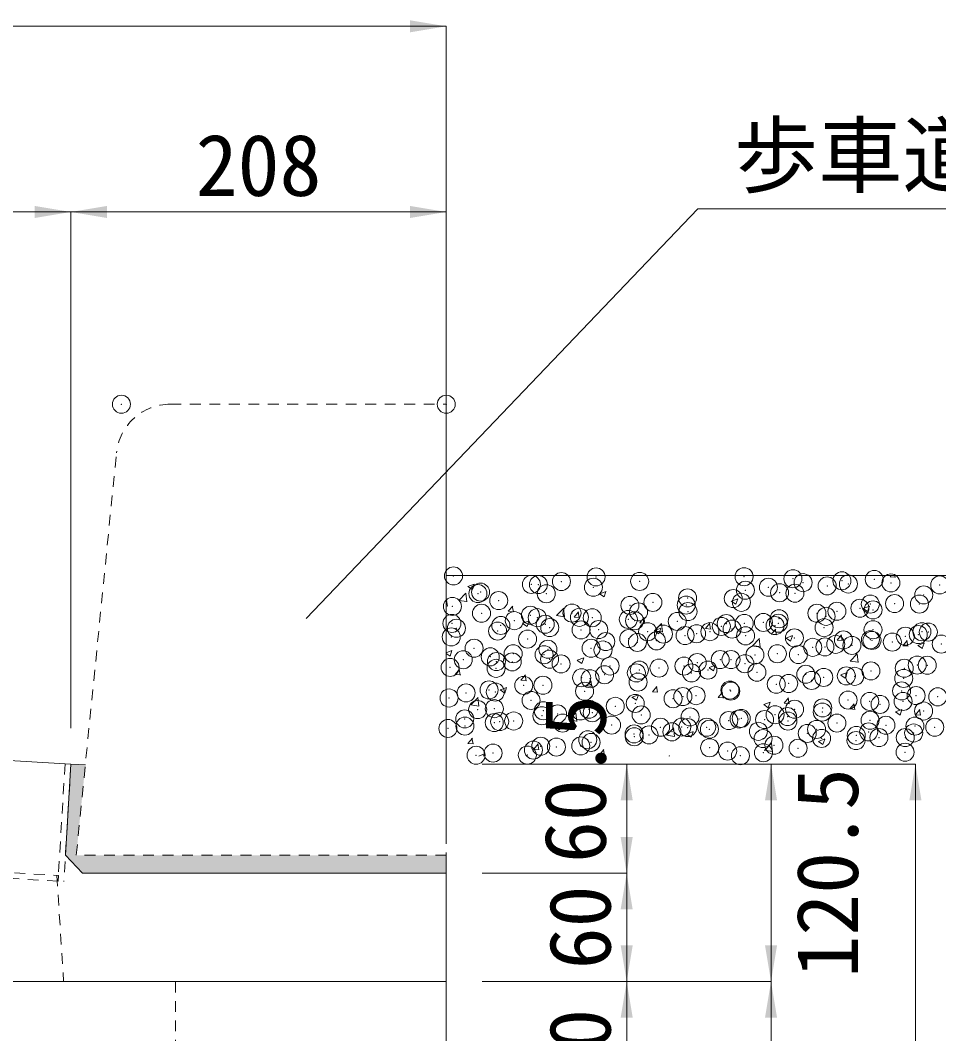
# Model space of a CAD drawing. Units: millimetres at full size, sheet at 1:20. Extents: x 77366 to 95666, y -7115 to 5664.
# Drawn here: x 93800 to 94309, y 3997 to 4558 of the extents above; entities that cross this region are included whole.
import ezdxf
from ezdxf.enums import TextEntityAlignment as Align

# ---------------------------------------------------------------- set-up
doc = ezdxf.new("R2010")
doc.units = ezdxf.units.MM
doc.header["$LTSCALE"] = 20
doc.header["$PDMODE"] = 32
doc.header["$PDSIZE"] = 10
doc.linetypes.add('USER1', pattern=[0.54, 0.3, -0.24])
for name, color, linetype, lineweight in [('モルタル', 7, 'Continuous', 13), ('受枠', 3, 'USER1', 9), ('基礎', 7, 'Continuous', 5), ('寸法線', 7, 'Continuous', 13), ('引出線', 4, 'Continuous', 13), ('本体', 2, 'Continuous', 20), ('補助線', 8, 'Continuous', 13)]:
    doc.layers.add(name, color=color, linetype=linetype, lineweight=lineweight)
doc.styles.add('ＭＳ ゴシック', font='')
doc.styles.get('ＭＳ ゴシック').set_extended_font_data('MS Gothic')

# ---------------------------------------------------------------- blocks, each defined once
blk = doc.blocks.new('filled_arrow')
at = {"color": 0, "linetype": 'Continuous', "lineweight": -2}
blk.add_solid([(7.5, 1.25), (0, 0), (7.5, -1.25)], dxfattribs=at)

msp = doc.modelspace()

# ---------------------------------------------------------------- hatches: boundary and pattern name
at = {"layer": 'モルタル'}
msp.add_hatch(color=256, dxfattribs=at).paths.add_polyline_path([(94036.48, 4085.62), (94036.49, 4095.62), (93831.48, 4095.62), (93836.49, 4145.64), (93828.48, 4146.12), (93825.48, 4095.6), (93834.88, 4085.62)])

# ---------------------------------------------------------------- linework, layer by layer
msp.add_line((94036.48, 4085.62), (94036.49, 4095.62), dxfattribs=at)
at = {"layer": '受枠'}
for p, q in [((93825.29, 4146.29), (93821.58, 4084.4)), ((93828.48, 4146.1), (93824.58, 4081.02)), ((93452.24, 4106.56), (93821.58, 4084.4)), ((93448.86, 4103.56), (93824.58, 4081.02))]:
    msp.add_line(p, q, dxfattribs=at)
at = {"layer": '基礎', "color": 3, "lineweight": 13}
msp.add_line((94036.48, 4250.62), (94528.04, 4250.62), dxfattribs=at)
at = {"layer": '基礎'}
for p, q in [((94282.44, 4249.93), (94283.02, 4250.62)), ((94282.44, 4249.93), (94285.47, 4249.66)), ((94285.26, 4249.62), (94285.07, 4250.62)), ((94048.45, 4244.54), (94050.97, 4242.83)), ((94048.46, 4244.58), (94052.02, 4245.94)), ((94050.97, 4242.84), (94052, 4245.91)), ((94121.47, 4240.51), (94125.03, 4241.87)), ((94123.98, 4238.77), (94125.01, 4241.84)), ((94036.48, 4236.49), (94036.88, 4236.95)), ((94037.25, 4233.72), (94036.66, 4236.91)), ((94043.38, 4236.89), (94047.9, 4236.19)), ((94043.41, 4236.82), (94047.37, 4240.94)), ((94047.88, 4236.11), (94047.32, 4240.93)), ((94121.45, 4240.47), (94123.98, 4238.77)), ((94194.46, 4236.4), (94196.99, 4234.7)), ((94194.48, 4236.44), (94198.03, 4237.8)), ((94196.98, 4234.7), (94198.01, 4237.77)), ((94036.48, 4233.85), (94037.46, 4233.76)), ((94070.86, 4230.85), (94073.31, 4233.76)), ((94070.86, 4230.84), (94073.9, 4230.58)), ((94073.68, 4230.54), (94073.1, 4233.72)), ((94097.63, 4228.41), (94101.59, 4232.53)), ((94102.1, 4227.7), (94101.54, 4232.53)), ((94107.3, 4227.66), (94109.75, 4230.58)), ((94110.12, 4227.35), (94109.53, 4230.53)), ((94267.47, 4232.33), (94269.99, 4230.63)), ((94267.48, 4232.37), (94271.04, 4233.74)), ((94269.99, 4230.63), (94271.02, 4233.7)), ((94078.79, 4224.12), (94082.34, 4225.49)), ((94081.3, 4222.38), (94082.33, 4225.45)), ((94097.59, 4228.48), (94102.11, 4227.78)), ((94107.3, 4227.65), (94110.34, 4227.39)), ((94143.74, 4224.47), (94146.19, 4227.39)), ((94143.74, 4224.47), (94146.77, 4224.2)), ((94146.56, 4224.16), (94145.97, 4227.35)), ((94078.77, 4224.09), (94081.3, 4222.38)), ((94151.78, 4220.02), (94154.3, 4218.31)), ((94151.79, 4220.05), (94155.35, 4221.42)), ((94151.81, 4220.08), (94156.33, 4219.37)), ((94151.85, 4220), (94155.8, 4224.12)), ((94154.3, 4218.31), (94155.33, 4221.38)), ((94156.31, 4219.29), (94155.75, 4224.12)), ((94180.17, 4221.28), (94182.62, 4224.2)), ((94180.17, 4221.28), (94183.21, 4221.01)), ((94182.99, 4220.97), (94182.41, 4224.16)), ((94216.61, 4218.09), (94219.06, 4221.01)), ((94219.43, 4217.79), (94218.84, 4220.97)), ((94206.06, 4211.59), (94210.02, 4215.71)), ((94210.53, 4210.88), (94209.97, 4215.71)), ((94216.61, 4218.09), (94219.65, 4217.83)), ((94224.78, 4215.95), (94227.31, 4214.24)), ((94224.8, 4215.99), (94228.36, 4217.35)), ((94227.31, 4214.25), (94228.34, 4217.32)), ((94253.05, 4214.91), (94255.5, 4217.83)), ((94253.05, 4214.9), (94256.08, 4214.64)), ((94255.87, 4214.6), (94255.28, 4217.78)), ((94289.49, 4211.72), (94291.93, 4214.64)), ((94292.3, 4211.41), (94291.72, 4214.59)), ((94297.81, 4211.92), (94301.36, 4213.28)), ((94300.31, 4210.18), (94301.34, 4213.25)), ((94036.48, 4207.88), (94039.66, 4209.1)), ((94038.61, 4206), (94039.64, 4209.07)), ((94206.03, 4211.67), (94210.54, 4210.97)), ((94289.49, 4211.72), (94292.52, 4211.45)), ((94297.79, 4211.88), (94300.32, 4210.18)), ((94036.48, 4207.43), (94038.61, 4206)), ((94109.09, 4203.63), (94111.62, 4201.93)), ((94109.11, 4203.67), (94112.67, 4205.04)), ((94111.62, 4201.93), (94112.65, 4205)), ((94260.24, 4203.26), (94264.76, 4202.56)), ((94260.28, 4203.18), (94264.23, 4207.31)), ((94264.75, 4202.48), (94264.18, 4207.3)), ((94041.48, 4195.82), (94043.92, 4198.74)), ((94044.29, 4195.51), (94043.71, 4198.7)), ((94182.1, 4199.56), (94184.63, 4197.86)), ((94182.12, 4199.6), (94184.77, 4200.62)), ((94184.62, 4197.86), (94185.55, 4200.62)), ((94184.77, 4200.62), (94185.67, 4200.97)), ((94185.55, 4200.62), (94185.65, 4200.93)), ((94255.12, 4195.53), (94258.68, 4196.9)), ((94257.63, 4193.79), (94258.66, 4196.86)), ((94041.48, 4195.82), (94044.51, 4195.55)), ((94077.91, 4192.63), (94080.36, 4195.55)), ((94077.91, 4192.63), (94080.95, 4192.37)), ((94080.73, 4192.33), (94080.14, 4195.51)), ((94114.35, 4189.45), (94116.8, 4192.37)), ((94117.17, 4189.14), (94116.58, 4192.32)), ((94255.11, 4195.5), (94257.63, 4193.79)), ((94066.41, 4187.25), (94068.94, 4185.54)), ((94066.43, 4187.29), (94069.98, 4188.65)), ((94068.93, 4185.54), (94069.96, 4188.61)), ((94114.35, 4189.44), (94117.39, 4189.18)), ((94150.79, 4186.26), (94153.24, 4189.18)), ((94150.79, 4186.26), (94153.82, 4185.99)), ((94153.61, 4185.95), (94153.02, 4189.13)), ((94187.22, 4183.07), (94189.67, 4185.99)), ((94190.04, 4182.76), (94189.45, 4185.95)), ((94050.15, 4178.92), (94054.11, 4183.05)), ((94054.62, 4178.22), (94054.06, 4183.04)), ((94139.42, 4183.18), (94141.94, 4181.48)), ((94139.43, 4183.22), (94142.99, 4184.58)), ((94141.94, 4181.48), (94142.97, 4184.55)), ((94187.22, 4183.07), (94190.26, 4182.8)), ((94212.44, 4179.15), (94216, 4180.51)), ((94214.95, 4177.41), (94215.98, 4180.48)), ((94223.66, 4179.88), (94226.11, 4182.8)), ((94223.66, 4179.88), (94226.7, 4179.61)), ((94226.48, 4179.57), (94225.89, 4182.76)), ((94260.1, 4176.7), (94262.55, 4179.61)), ((94262.92, 4176.39), (94262.33, 4179.57)), ((94050.11, 4179), (94054.63, 4178.3)), ((94104.36, 4170.51), (94108.32, 4174.64)), ((94108.83, 4169.81), (94108.27, 4174.63)), ((94212.42, 4179.11), (94214.95, 4177.41)), ((94260.1, 4176.69), (94263.13, 4176.43)), ((94285.43, 4175.04), (94287.96, 4173.34)), ((94285.45, 4175.08), (94289, 4176.45)), ((94287.95, 4173.34), (94288.98, 4176.41)), ((94296.53, 4173.51), (94298.98, 4176.43)), ((94299.35, 4173.2), (94298.77, 4176.38)), ((94096.75, 4166.83), (94100.31, 4168.2)), ((94099.26, 4165.09), (94100.29, 4168.16)), ((94104.33, 4170.59), (94108.85, 4169.89)), ((94296.53, 4173.5), (94299.57, 4173.24)), ((94096.73, 4166.79), (94099.26, 4165.09)), ((94158.58, 4162.11), (94162.54, 4166.23)), ((94163.05, 4161.4), (94162.49, 4166.22)), ((94169.74, 4162.73), (94172.27, 4161.02)), ((94169.76, 4162.76), (94173.31, 4164.13)), ((94172.26, 4161.02), (94173.29, 4164.09)), ((94048.52, 4157.61), (94050.97, 4160.53)), ((94048.52, 4157.61), (94051.56, 4157.34)), ((94051.34, 4157.3), (94050.76, 4160.49)), ((94084.96, 4154.42), (94087.41, 4157.34)), ((94087.78, 4154.11), (94087.19, 4157.3)), ((94158.54, 4162.18), (94163.06, 4161.48)), ((94212.8, 4153.7), (94216.75, 4157.82)), ((94217.27, 4152.99), (94216.7, 4157.81)), ((94242.75, 4158.66), (94245.27, 4156.95)), ((94242.76, 4158.7), (94246.32, 4160.06)), ((94245.27, 4156.95), (94246.3, 4160.02)), ((94054.52, 4150.62), (94057.62, 4151.81)), ((94057.22, 4150.62), (94057.6, 4151.78)), ((94084.96, 4154.42), (94088, 4154.15)), ((94121.4, 4151.24), (94123.85, 4154.15)), ((94124.22, 4150.93), (94123.63, 4154.11)), ((94212.76, 4153.77), (94217.28, 4153.07)), ((94121.4, 4151.23), (94124.43, 4150.97)), ((94159.99, 4150.62), (94160.28, 4150.97)), ((94160.12, 4150.62), (94160.07, 4150.92))]:
    msp.add_line(p, q, dxfattribs=at)
for p in [(94040.51, 4250.43), (94119.54, 4249.87), (94201.52, 4250.01), (94228.63, 4248.86), (94255.75, 4247.72), (94273.66, 4248.52), (94083.67, 4245.75), (94087.59, 4245.67), (94100.31, 4247.34), (94118.02, 4244.15), (94143.68, 4247.4), (94202.3, 4242.49), (94215.02, 4244.17), (94234.26, 4246.7), (94247.58, 4244.94), (94259.33, 4245.96), (94282.87, 4246.57), (94309.99, 4245.43), (94054.05, 4240.67), (94055.51, 4241.44), (94065.56, 4236.77), (94091.94, 4240.58), (94170.22, 4238.27), (94195.53, 4237.88), (94221.19, 4241.13), (94229.7, 4240.87), (94301.13, 4239.89), (94039.9, 4233.51), (94138.26, 4234.06), (94150.98, 4235.73), (94169.45, 4234.3), (94170.45, 4230.7), (94200.08, 4235.79), (94252.98, 4230.89), (94265.7, 4232.56), (94271.5, 4234.8), (94273.04, 4231.61), (94284.94, 4235.09), (94298.7, 4234.86), (94056.03, 4229.78), (94074.22, 4225.63), (94083.15, 4228.63), (94086.94, 4227.3), (94106.18, 4229.84), (94110.27, 4227.49), (94117.4, 4227.24), (94137.39, 4226.34), (94140.83, 4225.62), (94143.06, 4230.49), (94164.51, 4225.2), (94220.9, 4226.66), (94241.88, 4229.72), (94246.96, 4228.03), (94039.63, 4224.1), (94042.14, 4221.41), (94064.94, 4219.86), (94066.74, 4222.96), (94091.32, 4223.66), (94093.86, 4221.81), (94111.2, 4220.53), (94120.98, 4220.66), (94148.1, 4219.52), (94182.62, 4219.55), (94188.94, 4222.46), (94191.62, 4224.05), (94194.91, 4220.97), (94201.66, 4224.13), (94212.25, 4224.63), (94218.74, 4222.91), (94220.57, 4224.22), (94245.86, 4221.76), (94272.98, 4220.61), (94300.1, 4219.47), (94039.28, 4216.6), (94081.57, 4215.44), (94124.9, 4214.02), (94137.62, 4215.7), (94153, 4214.46), (94156.86, 4218.23), (94168.83, 4217.39), (94175.22, 4218.37), (94202.34, 4217.23), (94229.45, 4216.08), (94256.57, 4214.94), (94271.57, 4215.06), (94272.42, 4214.69), (94283.69, 4213.79), (94290.9, 4217.02), (94298.08, 4217.95), (94303.65, 4219.28), (94051.95, 4210.36), (94092.82, 4209.8), (94116.79, 4210.33), (94123.37, 4209.38), (94142.45, 4213.58), (94239.61, 4210.85), (94246.34, 4211.12), (94252.33, 4212.52), (94261.28, 4211.94), (94310.81, 4212.64), (94045.93, 4203.96), (94060.86, 4205.59), (94064.32, 4202.94), (94073.05, 4202.81), (94073.58, 4207.27), (94090.7, 4206.75), (94093.75, 4204.29), (94188.29, 4204.09), (94194.3, 4204.06), (94207.53, 4206.63), (94219.96, 4207.31), (94231.65, 4206.85), (94038.66, 4199.69), (94064.12, 4199.21), (94100.16, 4201.67), (94127.28, 4200.52), (94143.49, 4198.2), (94154.4, 4199.37), (94168.21, 4200.48), (94175.58, 4202.42), (94181.52, 4198.23), (94202.03, 4201.77), (94208.64, 4197.08), (94271.81, 4197.78), (94290.29, 4199.24), (94297.46, 4201.04), (94303.01, 4200.92), (94111.54, 4193.99), (94116.17, 4193.42), (94124.25, 4195.66), (94141.83, 4196.67), (94142.77, 4191.6), (94172.4, 4196.68), (94235.75, 4195.94), (94238.97, 4192.49), (94245.72, 4194.21), (94258.21, 4195.02), (94262.87, 4194.79), (94289.99, 4193.65), (94060.21, 4187.23), (94063.7, 4186.03), (94079.45, 4189.76), (94090.09, 4189.84), (94113.15, 4186.51), (94193.68, 4187.15), (94194.17, 4186.59), (94219.34, 4190.4), (94226.25, 4190.81), (94288.81, 4186.71), (94038.04, 4182.78), (94047.5, 4185.56), (94083.52, 4181.43), (94162.21, 4182.38), (94167.6, 4183.57), (94174.93, 4184.06), (94259.18, 4181.63), (94271.19, 4180.87), (94289.64, 4180.88), (94296.85, 4184.12), (94308.88, 4183.42), (94053.9, 4176.34), (94063.15, 4176.85), (94090.27, 4175.71), (94110.89, 4175.63), (94115.55, 4176.51), (94117.39, 4174.56), (94130.13, 4178.16), (94141.21, 4179.76), (94229.55, 4176.54), (94244.84, 4174.99), (94245.11, 4177.3), (94276.93, 4179.21), (94300.98, 4175.56), (94046.75, 4171.18), (94063.08, 4169.12), (94066.09, 4169.73), (94073.86, 4170.03), (94089.47, 4172.93), (94098.17, 4173.95), (94100.98, 4168.88), (94144.51, 4173.42), (94171.63, 4172.27), (94193.06, 4170.23), (94198.74, 4171.12), (94199.93, 4171.46), (94212.89, 4170.78), (94218.72, 4173.49), (94225.6, 4172.45), (94225.86, 4169.98), (94252.98, 4168.83), (94271.35, 4170.47), (94037.42, 4165.87), (94046.85, 4167.2), (94128.1, 4167.74), (94155.22, 4166.59), (94161.56, 4164.02), (94166.98, 4166.66), (94170.3, 4166.37), (94180.8, 4166.55), (94182.34, 4165.45), (94209.45, 4164.3), (94241.73, 4165.39), (94270.57, 4163.96), (94280.1, 4167.69), (94295.52, 4163.38), (94296.23, 4167.21), (94307.22, 4166.54), (94114.93, 4159.6), (94116.76, 4158.12), (94140.59, 4162.85), (94140.68, 4161.29), (94148.85, 4162.35), (94212.1, 4160.3), (94236.57, 4163.15), (94244.49, 4160.38), (94263.56, 4159.17), (94263.69, 4162.01), (94276.28, 4160.85), (94290.81, 4160.86), (94062.47, 4152.21), (94084.81, 4153.92), (94088.85, 4156.02), (94097.53, 4155.59), (94111.05, 4156.2), (94182.48, 4155.22), (94192.44, 4153.32), (94212.24, 4152.42), (94218.1, 4156.58), (94231.48, 4154.95), (94290.75, 4152.7), (94053.05, 4151.03), (94081.43, 4151.12), (94199.52, 4150.74)]:
    msp.add_point(p, dxfattribs=at)
at = {"layer": '寸法線'}
for p, q in [((93336.48, 4555.09), (94036.48, 4555.09)), ((94036.48, 4105.62), (94036.48, 4555.09)), ((93336.48, 4452.16), (93828.48, 4452.16)), ((93828.48, 4166.12), (93828.48, 4452.16)), ((93828.48, 4452.16), (94036.48, 4452.16)), ((93828.48, 4166.12), (93828.48, 4452.16)), ((94036.48, 4105.62), (94036.48, 4452.16)), ((94056.48, 4146.1), (94216.48, 4146.1)), ((94056.49, 4146.12), (94136.48, 4146.12)), ((94056.49, 4146.1), (94296.48, 4146.1)), ((94136.48, 4085.62), (94136.48, 4146.12)), ((94216.48, 4025.62), (94216.48, 4146.1)), ((94296.48, 4146.1), (94296.48, 2995.62)), ((94056.48, 4085.62), (94136.48, 4085.62)), ((94056.48, 4085.62), (94136.48, 4085.62)), ((94136.48, 4025.62), (94136.48, 4085.62)), ((94056.48, 4025.62), (94216.48, 4025.62)), ((94056.48, 4025.62), (94216.48, 4025.62)), ((94056.48, 4025.62), (94136.48, 4025.62)), ((94056.48, 4025.62), (94136.48, 4025.62)), ((94136.48, 4025.62), (94136.48, 3925.62)), ((94216.48, 2995.62), (94216.48, 4025.62))]:
    msp.add_line(p, q, dxfattribs=at)
at = {"layer": '引出線'}
msp.add_lwpolyline([(93958.96, 4226.86), (94175.98, 4453.83), (94605.69, 4453.83)], dxfattribs=at)
at = {"layer": '本体', "linetype": 'USER1'}
msp.add_line((93831.48, 4095.62), (93853.78, 4318.61), dxfattribs=at)
at = {"layer": '本体'}
for p, q in [((93336.48, 4175.62), (93828.48, 4146.12)), ((93828.48, 4146.12), (93825.48, 4095.6)), ((93828.48, 4146.12), (93836.53, 4145.64)), ((93825.48, 4095.6), (93834.88, 4085.62)), ((93834.88, 4085.62), (94036.48, 4085.62)), ((94036.48, 4025.62), (94036.48, 4085.62)), ((93336.48, 4025.62), (94036.48, 4025.62)), ((94036.48, 4025.62), (93976.48, 4025.62)), ((94036.48, 4025.62), (93976.48, 4025.62)), ((94036.48, 4025.62), (94036.48, 3925.62))]:
    msp.add_line(p, q, dxfattribs=at)
at = {"layer": '本体', "linetype": 'USER1', "lineweight": 9}
for p, q in [((93820.72, 4084.46), (93824.45, 4025.62)), ((93886.48, 4025.62), (93886.48, 2995.62))]:
    msp.add_line(p, q, dxfattribs=at)
at = {"layer": '本体', "linetype": 'USER1'}
msp.add_lwpolyline([(93883.63, 4345.62), (94036.49, 4345.62), (94036.49, 4095.62), (93831.48, 4095.62)], dxfattribs=at)
msp.add_arc((93883.63, 4315.62), 30, 90, 174.2893, dxfattribs=at)
at = {"layer": '補助線', "linetype": 'USER1', "lineweight": 9}
msp.add_line((93821.58, 4084.4), (93821.39, 4081.21), dxfattribs=at)
at = {"layer": '補助線'}
for p in [(93856.49, 4345.62), (94036.49, 4345.62)]:
    msp.add_point(p, dxfattribs=at)

# ---------------------------------------------------------------- block references
at = {"layer": '寸法線', "xscale": 2.67, "yscale": 2.67}
for p, rotation in [((94036.48, 4555.09), 180), ((93828.48, 4452.16), 180), ((94036.48, 4452.16), 180), ((94136.48, 4146.12), 270), ((94216.48, 4146.1), 270), ((94296.48, 4146.1), 270), ((94136.48, 4085.62), 90), ((94136.48, 4085.62), 270), ((94136.48, 4025.62), 90), ((94216.48, 4025.62), 90), ((94136.48, 4025.62), 270), ((94216.48, 4025.62), 270)]:
    msp.add_blockref('filled_arrow', p, dxfattribs=dict(at, rotation=rotation))
msp.add_blockref('filled_arrow', (93828.48, 4452.16), dxfattribs=at)
at = {"layer": '引出線', "xscale": 0.133, "yscale": 0.133, "rotation": 46.3}
msp.add_blockref('filled_arrow', (93958.96, 4226.86), dxfattribs=at)

# ---------------------------------------------------------------- texts
at = {"layer": '寸法線', "style": 'ＭＳ ゴシック'}
msp.add_text('208', height=34.18, dxfattribs=at).set_placement((93932.48, 4478.16), align=Align.MIDDLE_CENTER)
for s, p in [('60.5', (94107.84, 4137.79)), ('120.5', (94247.6, 4085.86)), ('60', (94110.48, 4055.62)), ('100', (94110.48, 3975.62))]:
    msp.add_text(s, height=34.18, rotation=90, dxfattribs=at).set_placement(p, align=Align.MIDDLE_CENTER)
at = {"layer": '引出線', "style": 'ＭＳ ゴシック'}
msp.add_text('歩車道境界ブロック', height=34.18, dxfattribs=at).set_placement((94195.98, 4500.68), align=Align.TOP_LEFT)

doc.saveas('drawing.dxf')
